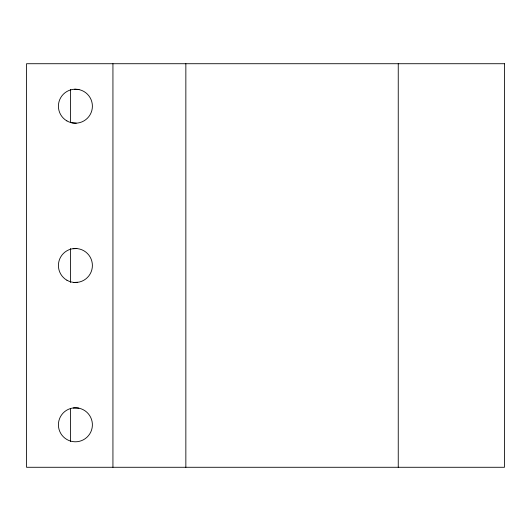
<?xml version="1.0" encoding="UTF-8"?>
<svg xmlns="http://www.w3.org/2000/svg" width="531" height="531" viewBox="0 0 531 531"><rect width="100%" height="100%" fill="white"/><g stroke="black" fill="none" stroke-linecap="round" stroke-linejoin="round"><path stroke-width="0.8" d="M73.145 248.74L76.829 248.568M73.975 282.432L77.659 282.26M73.291 408.02L77.022 407.888A16.992 16.992 0 0 1 89.719 433.953A16.992 16.992 0 0 1 60.726 433.369A16.992 16.992 0 0 1 74.466 407.835L78.887 408.166M74.579 89.228L79 89.593M71.804 122.807L76.225 123.172M398.25 63.72L398.25 467.28M185.85 63.72L185.85 467.28M112.937 63.72L112.937 467.28M70.404 89.407L70.404 122.555M70.404 248.515L70.404 282.485M70.404 408.445L70.404 441.593M504.45 63.72L26.55 63.72L26.55 467.28L504.45 467.28L504.45 63.72M66.906 120.915A16.992 16.992 0 0 0 92.394 106.2A16.992 16.992 0 0 0 66.906 91.485A16.992 16.992 0 0 0 66.906 120.915M66.906 280.215A16.992 16.992 0 0 0 92.394 265.5A16.992 16.992 0 0 0 66.906 250.785A16.992 16.992 0 0 0 66.906 280.215"/></g></svg>
